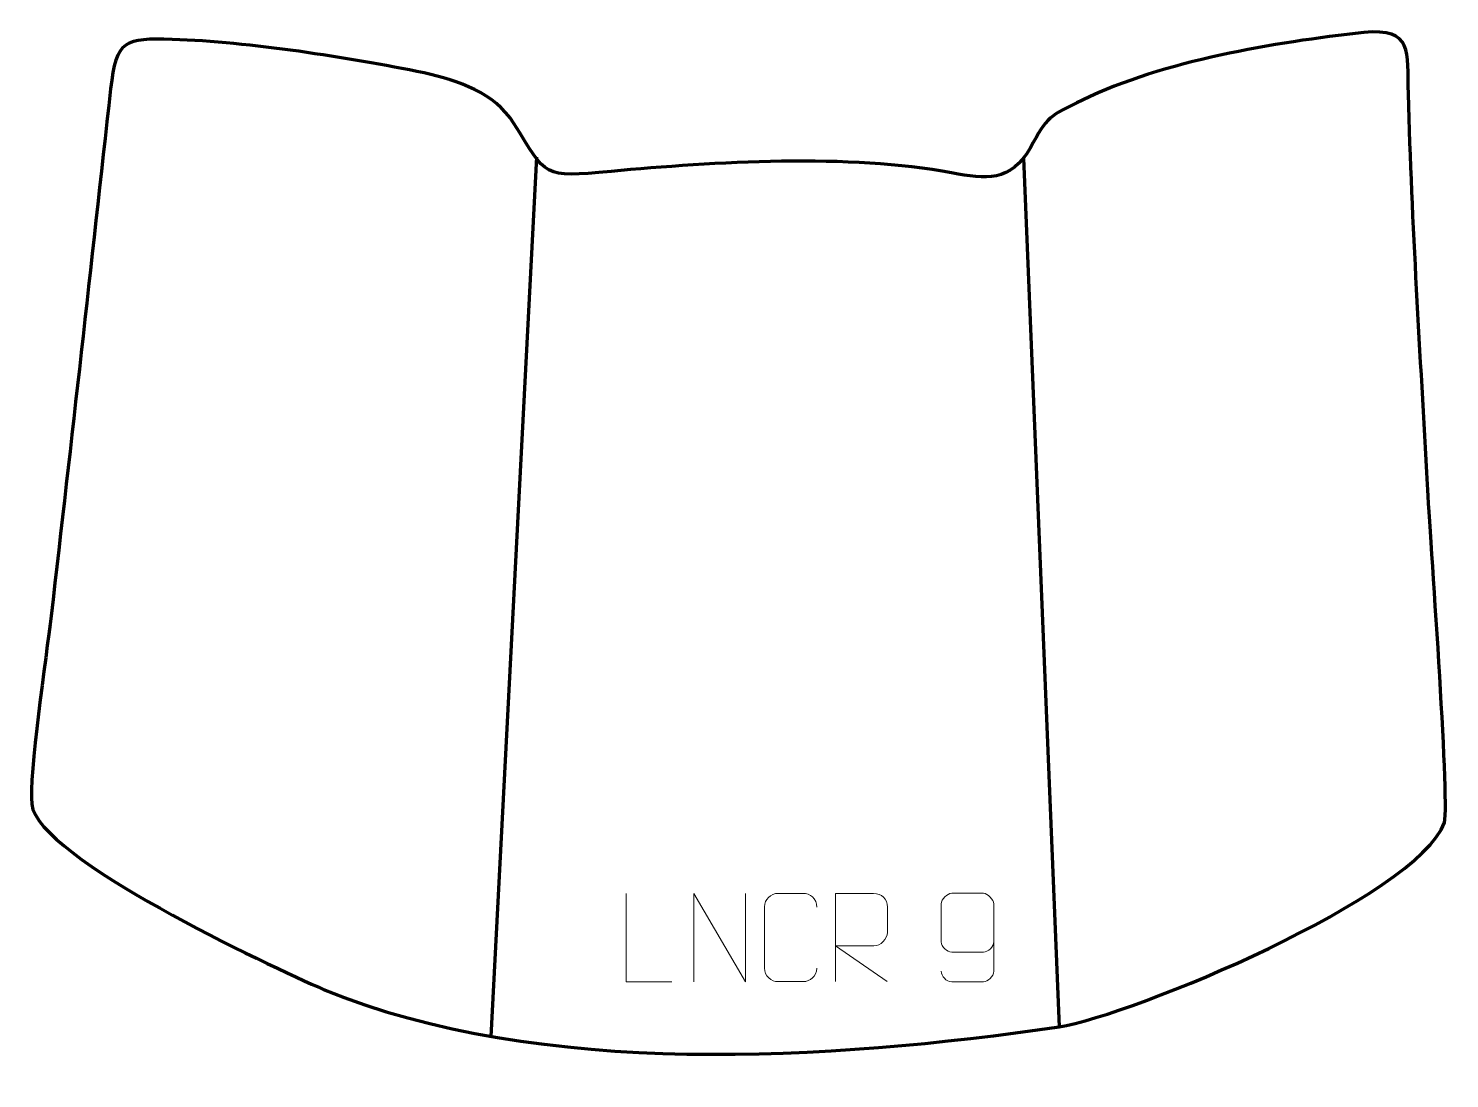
# Model space of a CAD drawing. Header units: millimetres. Extents: x -426 to -24, y 358 to 655.
import ezdxf

# ---------------------------------------------------------------- set-up
doc = ezdxf.new("R2010")
doc.units = ezdxf.units.MM
doc.header["$MEASUREMENT"] = 0
doc.layers.add('layer 2', color=7, linetype='Continuous')
doc.layers.add('layer 3', color=7, linetype='Continuous')

msp = doc.modelspace()

# ---------------------------------------------------------------- linework, layer by layer
at = {"layer": 'layer 2', "color": 142, "lineweight": 158}
for points in [[(-282.514, 618.7946), (-282.514, 618.7946), (-295.4609, 370.1673), (-295.4609, 370.1673)], [(-144.8274, 618.4959), (-144.8274, 618.4959), (-134.7728, 372.8624), (-134.7728, 372.8624)]]:
    msp.add_open_spline(points, degree=3, dxfattribs=at)
at = {"layer": 'layer 3', "color": 242, "lineweight": 158}
msp.add_open_spline([(-385.5378, 652.081), (-363.1842, 651.3019), (-336.2795, 647.0205), (-314.2484, 642.6168), (-314.2484, 642.6168), (-304.5766, 640.3622), (-294.4375, 637.0779), (-288.9352, 628.2971), (-288.9352, 628.2971), (-279.459, 613.1745), (-281.1607, 612.9545), (-261.4488, 614.7622), (-261.4488, 614.7622), (-232.4489, 617.4217), (-193.92, 619.8166), (-165.135, 614.3506), (-165.135, 614.3506), (-155.2751, 612.4106), (-148.5785, 611.7995), (-142.9005, 621.2891), (-142.9005, 621.2891), (-138.0729, 630.3727), (-137.5427, 630.335), (-128.1122, 634.9189), (-128.1122, 634.9189), (-105.1549, 646.0775), (-73.7763, 651.2195), (-48.6149, 654.0458), (-48.6149, 654.0458), (-34.5135, 655.1827), (-36.308, 648.8432), (-35.9872, 636.664), (-35.9872, 636.664), (-34.9919, 599.7931), (-32.5407, 563.0102), (-30.6139, 526.1832), (-30.6139, 526.1832), (-29.841, 512.5375), (-24.3344, 437.7449), (-25.7547, 430.5992), (-25.7547, 430.5992), (-34.0439, 409.3707), (-113.6841, 376.2864), (-134.7728, 372.8624), (-134.7728, 372.8624), (-199.1127, 363.4589), (-281.6716, 358.231), (-342.7251, 383.4528), (-342.7251, 383.4528), (-357.8292, 390.0218), (-423.4739, 420.5576), (-425.2687, 435.8109), (-425.2687, 435.8109), (-426.1976, 443.705), (-421.0737, 477.9954), (-419.7889, 489.0103), (-419.7889, 489.0103), (-414.0044, 538.6794), (-408.4668, 588.3751), (-402.9577, 638.0754), (-402.9577, 638.0754), (-401.4005, 652.1239), (-398.9343, 652.3799), (-385.5378, 652.081)], degree=3, knots=[0, 0, 0, 0, 0.05882353, 0.05882353, 0.05882353, 0.05882353, 0.11764706, 0.11764706, 0.11764706, 0.11764706, 0.17647059, 0.17647059, 0.17647059, 0.17647059, 0.23529412, 0.23529412, 0.23529412, 0.23529412, 0.29411765, 0.29411765, 0.29411765, 0.29411765, 0.35294118, 0.35294118, 0.35294118, 0.35294118, 0.41176471, 0.41176471, 0.41176471, 0.41176471, 0.47058824, 0.47058824, 0.47058824, 0.47058824, 0.52941176, 0.52941176, 0.52941176, 0.52941176, 0.58823529, 0.58823529, 0.58823529, 0.58823529, 0.64705882, 0.64705882, 0.64705882, 0.64705882, 0.70588235, 0.70588235, 0.70588235, 0.70588235, 0.76470588, 0.76470588, 0.76470588, 0.76470588, 0.82352941, 0.82352941, 0.82352941, 0.82352941, 0.88235294, 0.88235294, 0.88235294, 0.88235294, 1, 1, 1, 1], dxfattribs=at)
at = {"layer": 'layer 3', "color": 250, "lineweight": 9}
for points, knots in [([(-244.2659, 385.621), (-244.2659, 385.621), (-257.215, 385.621), (-257.215, 385.621), (-257.215, 385.621), (-257.215, 385.621), (-257.215, 410.5746), (-257.215, 410.5746)], [0, 0, 0, 0, 0.33333333, 0.33333333, 0.33333333, 0.33333333, 1, 1, 1, 1]), ([(-238.0678, 385.6211), (-238.0678, 385.6211), (-238.0678, 410.5746), (-238.0678, 410.5746), (-238.0678, 410.5746), (-238.0678, 410.5746), (-223.413, 385.6211), (-223.413, 385.6211), (-223.413, 385.6211), (-223.413, 385.6211), (-223.413, 410.5746), (-223.413, 410.5746)], [0, 0, 0, 0, 0.25, 0.25, 0.25, 0.25, 0.5, 0.5, 0.5, 0.5, 1, 1, 1, 1]), ([(-203.2222, 389.4606), (-203.362, 387.1372), (-205.0392, 385.6576), (-207.1869, 385.6468), (-207.1869, 385.6468), (-209.5188, 385.6472), (-211.8507, 385.6472), (-214.1822, 385.6468), (-214.1822, 385.6468), (-216.1072, 385.5414), (-218.0793, 387.4259), (-218.0681, 389.4432), (-218.0681, 389.4432), (-218.0677, 395.2133), (-218.0677, 400.983), (-218.0681, 406.7523), (-218.0681, 406.7523), (-218.0639, 408.8904), (-216.3172, 410.6096), (-214.1648, 410.5961), (-214.1648, 410.5961), (-211.8391, 410.5961), (-209.513, 410.5961), (-207.1869, 410.5961), (-207.1869, 410.5961), (-205.2403, 410.6316), (-203.2489, 409.1401), (-203.2222, 406.7025)], [0, 0, 0, 0, 0.125, 0.125, 0.125, 0.125, 0.25, 0.25, 0.25, 0.25, 0.375, 0.375, 0.375, 0.375, 0.5, 0.5, 0.5, 0.5, 0.625, 0.625, 0.625, 0.625, 0.75, 0.75, 0.75, 0.75, 1, 1, 1, 1]), ([(-197.9772, 385.6429), (-197.9772, 385.6429), (-197.9772, 410.5964), (-197.9772, 410.5964), (-197.9772, 410.5964), (-194.3824, 410.5964), (-190.7869, 410.5964), (-187.1917, 410.5964), (-187.1917, 410.5964), (-184.8664, 410.5587), (-183.3091, 409.0687), (-183.3132, 406.7023), (-183.3132, 406.7023), (-183.3136, 404.6668), (-183.3136, 401.6074), (-183.3132, 399.5714), (-183.3132, 399.5714), (-183.3197, 397.6959), (-185.132, 395.7541), (-187.1415, 395.735), (-187.1415, 395.735), (-187.1415, 395.735), (-197.9772, 395.735), (-197.9772, 395.735), (-197.9772, 395.735), (-197.9772, 395.735), (-183.3225, 385.6429), (-183.3225, 385.6429)], [0, 0, 0, 0, 0.125, 0.125, 0.125, 0.125, 0.25, 0.25, 0.25, 0.25, 0.375, 0.375, 0.375, 0.375, 0.5, 0.5, 0.5, 0.5, 0.625, 0.625, 0.625, 0.625, 0.75, 0.75, 0.75, 0.75, 1, 1, 1, 1]), ([(-168.0751, 388.5789), (-168.051, 387.2394), (-166.6948, 385.5861), (-165.1229, 385.6205), (-165.1229, 385.6205), (-162.1381, 385.6208), (-159.1529, 385.6208), (-156.1675, 385.6205), (-156.1675, 385.6205), (-154.9484, 385.6055), (-153.2202, 387.0431), (-153.2152, 388.5789), (-153.2152, 388.5789), (-153.2155, 394.9393), (-153.2155, 401.3001), (-153.2152, 407.6609), (-153.2152, 407.6609), (-153.2199, 408.8238), (-154.9484, 410.5949), (-156.1675, 410.6193), (-156.1675, 410.6193), (-159.1529, 410.619), (-162.1381, 410.619), (-165.1229, 410.6193), (-165.1229, 410.6193), (-166.401, 410.5755), (-168.0707, 408.961), (-168.0751, 407.6609), (-168.0751, 407.6609), (-168.0751, 404.0775), (-168.0751, 400.4945), (-168.0751, 396.9117), (-168.0751, 396.9117), (-168.0366, 395.4335), (-166.4539, 394.0006), (-165.1229, 394.0027), (-165.1229, 394.0027), (-162.1381, 394.0024), (-159.1529, 394.0024), (-156.1675, 394.0027), (-156.1675, 394.0027), (-154.838, 393.9977), (-153.195, 395.5049), (-153.2367, 396.9335)], [0, 0, 0, 0, 0.08333333, 0.08333333, 0.08333333, 0.08333333, 0.16666667, 0.16666667, 0.16666667, 0.16666667, 0.25, 0.25, 0.25, 0.25, 0.33333333, 0.33333333, 0.33333333, 0.33333333, 0.41666667, 0.41666667, 0.41666667, 0.41666667, 0.5, 0.5, 0.5, 0.5, 0.58333333, 0.58333333, 0.58333333, 0.58333333, 0.66666667, 0.66666667, 0.66666667, 0.66666667, 0.75, 0.75, 0.75, 0.75, 0.83333333, 0.83333333, 0.83333333, 0.83333333, 1, 1, 1, 1])]:
    msp.add_open_spline(points, degree=3, knots=knots, dxfattribs=at)

doc.saveas('drawing.dxf')
